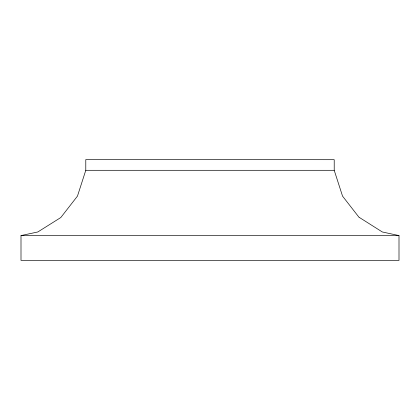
<?xml version="1.0" encoding="UTF-8"?>
<svg xmlns="http://www.w3.org/2000/svg" width="420" height="420" viewBox="0 0 420 420"><rect width="100%" height="100%" fill="white"/><g stroke="black" fill="none" stroke-linecap="round" stroke-linejoin="round"><path stroke-width="0.63" d="M359.2 217.539L342.542 196.124L334.215 170.305L334.215 159.695L85.785 159.6L85.785 170.305L77.459 196.124L60.8 217.539L37.821 231.966L21 235.583L21 260.4L399 260.4L399 235.583L382.305 231.966L359.504 217.539M85.785 170.305L334.215 170.305M21 235.583L399 235.583"/></g></svg>
